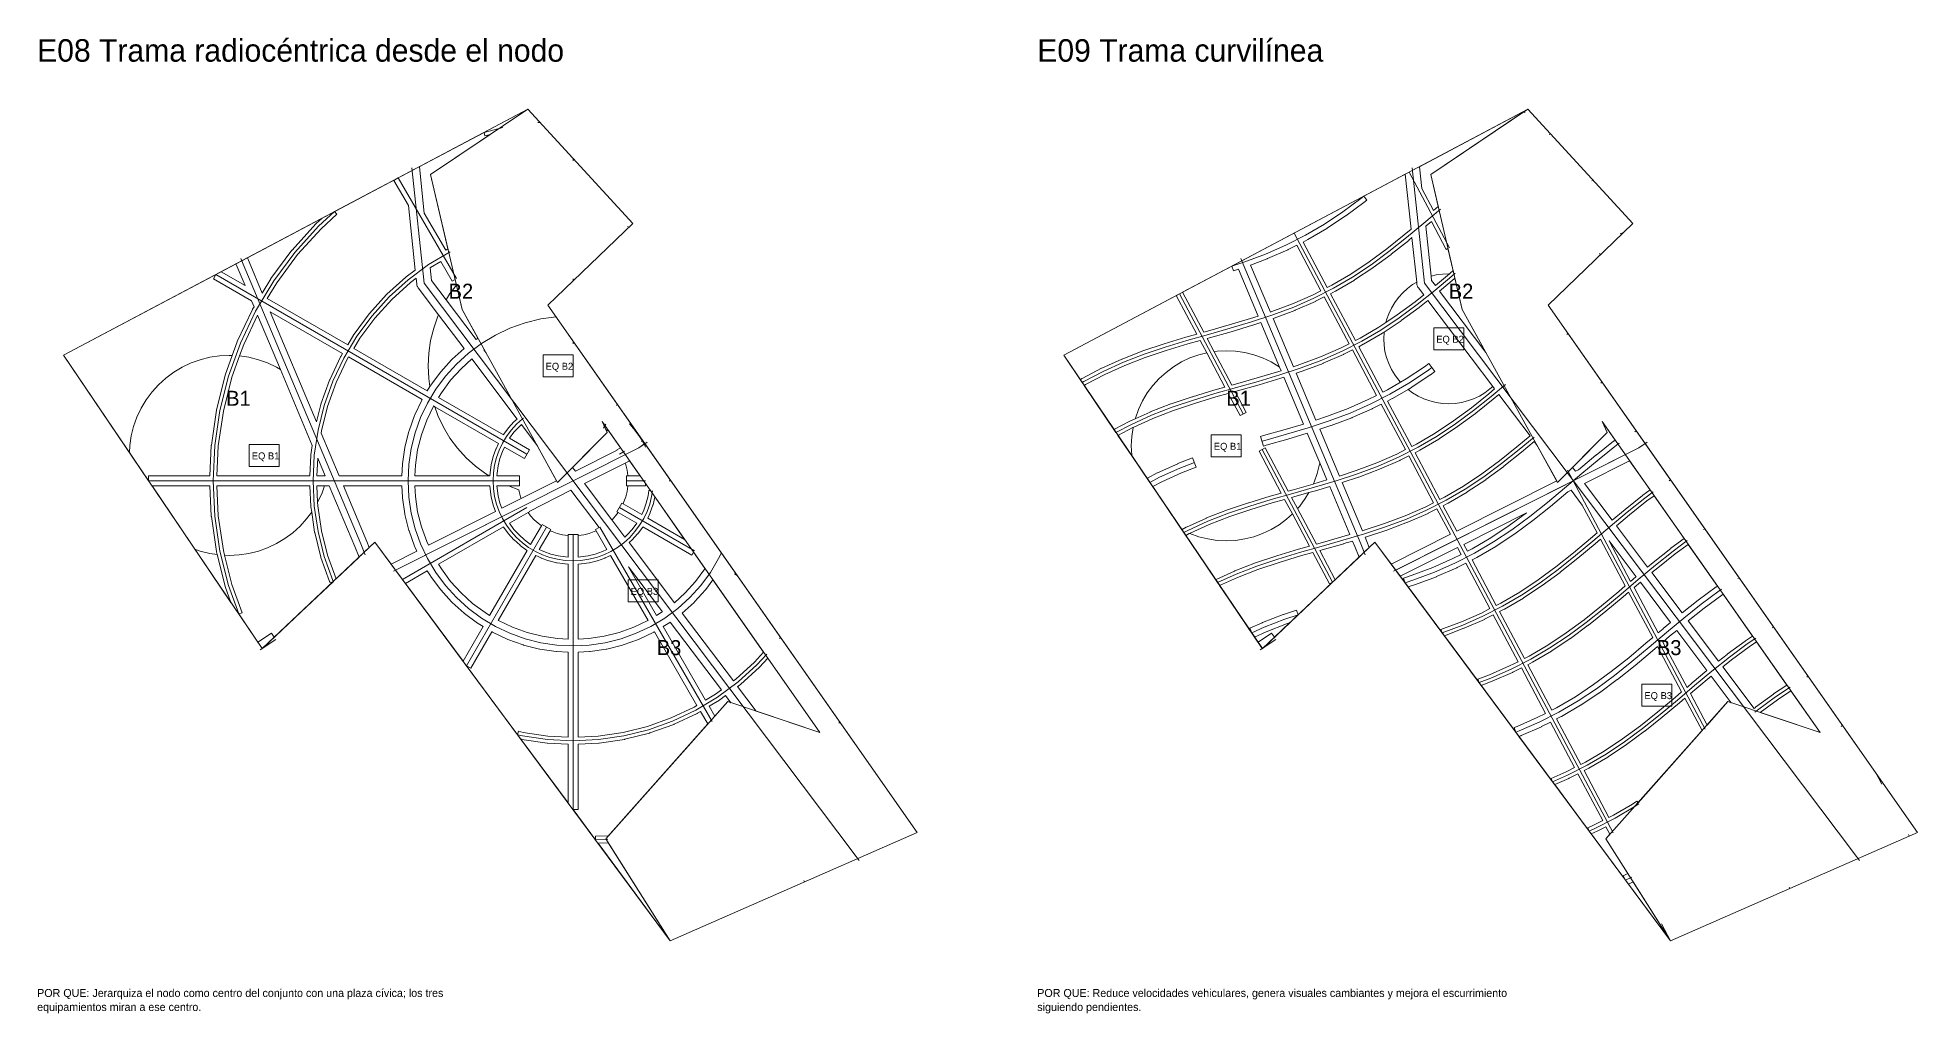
# Model space of a CAD drawing. Header units: metres. Extents: x 3873 to 16340, y -5213 to 3289.
# Drawn here: x 10581 to 14340, y -1013 to 938 of the extents above; entities that cross this region are included whole.
import ezdxf

# ---------------------------------------------------------------- set-up
doc = ezdxf.new("R2010")
doc.units = ezdxf.units.M
for name, color, linetype, lineweight, plot in [('EQUIPAMIENTO', 5, 'Continuous', 0, False), ('LIMITE-INTERVENCION', 30, 'Continuous', 0, False), ('MANZANAS-PROPUESTAS', 33, 'Continuous', 0, False), ('SECTORES', 1, 'Continuous', 0, False), ('TEXTO', 7, 'Continuous', 0, False), ('VERDE-OBLIGATORIO', 3, 'Continuous', 0, False), ('VERDE-PROPUESTO', 82, 'Continuous', 0, False), ('VIA-BOULEVARD', 30, 'Continuous', 0, False), ('VIA-PRIMARIA', 1, 'Continuous', 0, False), ('VIA-SECUNDARIA', 8, 'Continuous', 0, False), ('VIA-TERCIARIA', 9, 'Continuous', 0, False)]:
    doc.layers.add(name, color=color, linetype=linetype, lineweight=lineweight, plot=plot)

msp = doc.modelspace()

# ---------------------------------------------------------------- linework, layer by layer
at = {"layer": 'EQUIPAMIENTO'}
for points in [[(13372.8, 314.1), (13432.8, 314.1), (13432.8, 358.1), (13372.8, 358.1), (13372.8, 314.1)], [(11591.8, 260), (11651.8, 260), (11651.8, 304), (11591.8, 304), (11591.8, 260)], [(11004.3, 80.8), (11064.3, 80.8), (11064.3, 124.8), (11004.3, 124.8), (11004.3, 80.8)], [(12928, 100), (12988, 100), (12988, 144), (12928, 144), (12928, 100)], [(11761.8, -190), (11821.8, -190), (11821.8, -146), (11761.8, -146), (11761.8, -190)], [(13789.1, -398.5), (13849.1, -398.5), (13849.1, -354.5), (13789.1, -354.5), (13789.1, -398.5)]]:
    msp.add_lwpolyline(points, close=True, dxfattribs=at)
at = {"layer": 'LIMITE-INTERVENCION'}
for points in [[(10633, 303), (11561, 795), (11771.2, 566.4), (11601.5, 403.2), (12340, -651), (11846.2, -867.6), (11255.3, -70.6), (11030.2, -283.5), (10633, 303)], [(12633, 303), (13561, 795), (13771.2, 566.4), (13601.5, 403.2), (14340, -651), (13846.2, -867.6), (13255.3, -70.6), (13030.2, -283.5), (12633, 303)]]:
    msp.add_lwpolyline(points, close=True, dxfattribs=at)
at = {"layer": 'MANZANAS-PROPUESTAS'}
for points in [[(13547.2, 787.7), (13547.9, 786.2), (13366.7, 664.7), (13381.7, 600.2), (13381.5, 600.5), (13372.2, 592.7), (13349.1, 636.3), (13344.5, 679.5), (13342.9, 679.4), (13553.4, 791), (13547.2, 787.7)], [(11475.4, 741.9), (11485.7, 744.5), (11366.7, 664.7), (11401.5, 515.6), (11397.2, 513), (11354.2, 587.4), (11344.5, 679.5), (11342.9, 679.4), (11473.7, 748.7), (11475.4, 741.9)], [(11293.4, 652.7), (11322.5, 602.4), (11336.1, 473.2), (11317.8, 459.6), (11317.2, 459.1), (11279.4, 424.9), (11278.9, 424.4), (11244.7, 386.6), (11244.2, 386), (11213.8, 345), (11213.4, 344.5), (11201, 323.8), (11040.1, 416.7), (11059, 448.1), (11100.7, 504.3), (11147.7, 556.1), (11179.6, 585.1), (11174.9, 590.3), (11302.1, 657.7), (11293.4, 652.7)], [(13327.5, 555), (13313.9, 543.7), (13279, 516), (13243.4, 489.7), (13206.9, 465.4), (13169.2, 443.3), (13159.8, 438.5), (13111.4, 529.4), (13120.7, 534.2), (13121.3, 534.4), (13159.3, 556.8), (13159.8, 557.1), (13196.6, 581.6), (13197, 581.9), (13232.9, 608.3), (13233.2, 608.5), (13239, 613.2), (13232.8, 621), (13315.9, 665), (13327.5, 555)], [(11138, 566.3), (11137.5, 565.8), (11090.1, 513.4), (11089.6, 512.9), (11047.5, 456.2), (11047.2, 455.6), (11030.3, 427.5), (11004, 490), (11004, 490.1), (11000.6, 497.9), (11149.8, 577), (11138, 566.3)], [(13411.4, 472.2), (13404.8, 466.6), (13404.2, 466.1), (13402.8, 466.1), (13390.1, 465.5), (13377.5, 463.6), (13367.6, 461.2), (13357, 561.4), (13357.4, 561.8), (13357.5, 561.8), (13368, 570.8), (13397.8, 514.8), (13401.3, 516.6), (13411.7, 471.9), (13411.4, 472.2)], [(13166.3, 426.1), (13175.7, 430.9), (13176.1, 431.1), (13214.1, 453.4), (13214.5, 453.6), (13251.3, 478.1), (13251.6, 478.3), (13287.5, 504.8), (13287.7, 504.9), (13322.7, 532.8), (13322.8, 532.9), (13329.3, 538.3), (13338.7, 449.1), (13330.6, 444.2), (13320.3, 436.6), (13310.9, 428.1), (13302.3, 418.6), (13294.7, 408.4), (13288.2, 397.4), (13282.7, 385.9), (13278.4, 373.9), (13277.1, 368.7), (13263.2, 359.4), (13225.5, 337.3), (13216.1, 332.5), (13166.3, 426.1)], [(11368.5, 452.7), (11365.8, 477.8), (11366.8, 478.5), (11387, 490.6), (11409.8, 451.2), (11415.7, 454.6), (11418.3, 443.5), (11405.6, 426.4), (11398, 413.6), (11368.5, 452.7)], [(13006.7, 483.5), (13040, 496), (13040.4, 496.2), (13080.9, 513.9), (13081.5, 514.2), (13098.9, 523.1), (13147.3, 432.1), (13130.3, 423.4), (13090.1, 405.9), (13048.9, 390.3), (13046.3, 389.5), (13006.7, 483.5)], [(10932.5, 455.8), (11008.7, 411.7), (11013.7, 399.8), (11010.8, 395), (11010.5, 394.4), (10980.3, 330.5), (10980, 329.9), (10970.2, 302.5), (10964.3, 302.8), (10944.7, 301.8), (10925.3, 299), (10906.3, 294.2), (10887.8, 287.6), (10870, 279.2), (10853.2, 269.1), (10837.4, 257.4), (10822.9, 244.2), (10809.7, 229.7), (10798, 213.9), (10787.9, 197.1), (10779.5, 179.3), (10772.9, 160.9), (10768.2, 141.8), (10765.3, 122.4), (10764.6, 108.7), (10803, 52), (10803, 52), (10633, 303), (10937.5, 464.4), (10932.5, 455.8)], [(10980, 479.9), (10995.9, 442.2), (10947.9, 469.9), (10977.6, 485.7), (10980, 479.9)], [(11339.1, 445.4), (11339.3, 444.1), (11339.6, 442.8), (11340, 441.5), (11340.6, 440.3), (11341.3, 439.1), (11342, 438), (11382.8, 383.9), (11381.6, 381.5), (11373, 357.5), (11366.8, 332.7), (11363.1, 307.5), (11361.8, 282), (11363.1, 256.5), (11365.4, 240.6), (11360.2, 231.9), (11213.2, 316.8), (11225.3, 337), (11255.3, 377.4), (11289.1, 414.7), (11326.4, 448.5), (11337.9, 457), (11339.1, 445.4)], [(12972.2, 471.7), (12982.1, 474.9), (13021.5, 381.3), (13006.6, 376.4), (12963.7, 363.6), (12920.3, 351.4), (12920.3, 351.4), (12912.8, 349.2), (12870.4, 428.9), (12969.1, 481.2), (12972.2, 471.7)], [(12858, 422.3), (12899, 345.3), (12877, 339), (12876.9, 339), (12833.9, 326), (12833.7, 325.9), (12791.3, 311.7), (12791, 311.6), (12749.7, 295.5), (12749.3, 295.4), (12709, 277.2), (12708.7, 277.1), (12669.6, 256.6), (12669.3, 256.4), (12666.2, 254.6), (12669.8, 248.6), (12633, 303), (12864.2, 425.6), (12858, 422.3)], [(13051.7, 376.5), (13053.4, 377.1), (13053.7, 377.2), (13095.2, 392.8), (13095.6, 393), (13136.1, 410.7), (13136.4, 410.9), (13153.9, 419.8), (13203.6, 326.2), (13186.6, 317.5), (13146.5, 299.9), (13105.2, 284.4), (13092.2, 280.1), (13051.7, 376.5)], [(10993.1, 324.8), (11020.7, 383.2), (11066.4, 274.5), (11058.6, 279.2), (11040.8, 287.6), (11022.4, 294.2), (11003.3, 299), (10984.8, 301.7), (10993.1, 324.8)], [(11147.6, 205.3), (11147.4, 204.6), (11138.7, 169.7), (11045.9, 390.2), (11190.8, 306.6), (11187.2, 300.7), (11186.9, 300.1), (11165.1, 254), (11164.8, 253.3), (11147.6, 205.3)], [(13064.3, 279.5), (13063.6, 280), (13047.6, 289.6), (13030.7, 297.6), (13013.2, 303.8), (12995.1, 308.4), (12976.6, 311.1), (12958, 312), (12939.4, 311.1), (12933.5, 310.2), (12919.5, 336.6), (12924.2, 337.9), (12967.5, 350.2), (12967.6, 350.2), (13010.7, 363), (13010.9, 363.1), (13026.9, 368.4), (13064.3, 279.5)], [(13222.7, 320.2), (13232, 324.9), (13232.4, 325.1), (13270.5, 347.4), (13270.8, 347.6), (13273.5, 349.5), (13273.4, 348.9), (13272.8, 336.1), (13273.4, 323.4), (13275.3, 310.8), (13278.4, 298.4), (13282.7, 286.4), (13288.2, 274.9), (13294.7, 263.9), (13302.3, 253.7), (13306.4, 249.2), (13280.4, 234), (13271, 229.2), (13222.7, 320.2)], [(12676.3, 244.3), (12715, 264.6), (12754.9, 282.5), (12796, 298.4), (12838, 312.6), (12880.9, 325.6), (12905.7, 332.7), (12918.9, 307.9), (12902.9, 303.8), (12885.3, 297.6), (12868.5, 289.6), (12852.5, 280), (12837.5, 268.9), (12823.7, 256.4), (12811.1, 242.6), (12800, 227.6), (12790.5, 211.6), (12782.5, 194.7), (12776.2, 177.2), (12775.9, 176), (12765.4, 171.3), (12765, 171.1), (12734.2, 155), (12737.4, 148.8), (12673.8, 242.8), (12676.3, 244.3)], [(13097.7, 267.2), (13109.7, 271.1), (13110, 271.2), (13151.6, 286.9), (13151.9, 287), (13192.4, 304.7), (13192.8, 304.9), (13210.2, 313.8), (13258.6, 222.9), (13241.7, 214.3), (13201.7, 196.8), (13160.5, 181.2), (13137.1, 173.5), (13097.7, 267.2)], [(11183.9, 62), (11148, 147.5), (11148.7, 152.1), (11160.9, 200.9), (11177.9, 248.3), (11199.4, 293.8), (11202.9, 299.6), (11349.9, 214.7), (11349.6, 214.2), (11349, 213.1), (11335.2, 183.8), (11334.7, 182.6), (11323.8, 152.2), (11323.4, 150.9), (11315.5, 119.5), (11315.3, 118.3), (11310.5, 86.2), (11310.4, 85), (11309.3, 62), (11183.9, 62)], [(13494.6, 235.6), (13482.9, 225.9), (13448, 198.1), (13412.4, 171.8), (13375.9, 147.5), (13338.2, 125.4), (13328.8, 120.6), (13280.4, 211.5), (13289.7, 216.3), (13290.3, 216.6), (13321.4, 234.9), (13330.6, 228.1), (13341.5, 221.5), (13353.1, 216), (13365.1, 211.7), (13377.5, 208.6), (13390.1, 206.8), (13402.8, 206.1), (13415.6, 206.8), (13428.2, 208.6), (13440.5, 211.7), (13452.6, 216), (13464.1, 221.5), (13475, 228.1), (13485.3, 235.7), (13490.8, 240.6), (13494.6, 235.6)], [(11372.4, 201.7), (11375.3, 200.1), (11381.6, 182.5), (11392.5, 159.4), (11405.6, 137.5), (11420.8, 117), (11438, 98.1), (11456.9, 81), (11477.4, 65.8), (11483.7, 62), (11335.3, 62), (11336.4, 83.1), (11340.9, 113.8), (11348.5, 144), (11359, 173.3), (11372.3, 201.4), (11372.4, 201.7)], [(13268, 205.2), (13316.3, 114.3), (13299.3, 105.6), (13259.1, 88), (13217.9, 72.5), (13184.2, 61.4), (13144.8, 155), (13167, 162.3), (13167.4, 162.5), (13209, 178.1), (13209.5, 178.3), (13249.9, 196), (13250.5, 196.3), (13268, 205.2)], [(13503, 224.4), (13565.4, 141.7), (13539.3, 119.9), (13504.4, 92.1), (13468.8, 65.9), (13432.2, 41.6), (13394.5, 19.4), (13385.1, 14.7), (13335.4, 108.2), (13344.7, 113), (13345.1, 113.2), (13383.1, 135.5), (13383.5, 135.7), (13420.3, 160.3), (13420.6, 160.5), (13456.5, 186.9), (13456.7, 187.1), (13491.7, 215), (13491.9, 215.1), (13503, 224.4)], [(12741.4, 142.9), (12771.3, 158.6), (12771.6, 158.7), (12768.9, 140.6), (12768, 122), (12768.9, 103.4), (12769.1, 102), (12741.4, 142.9)], [(13732.7, 131.4), (13732.4, 131.2), (13697.4, 103.2), (13697.2, 103.1), (13662.6, 74.2), (13662.5, 74.2), (13662.5, 74.1), (13656.3, 71), (13650.4, 78.8), (13719.7, 148.7), (13709.6, 170.5), (13735.5, 133.5), (13732.7, 131.4)], [(13418.7, -48.5), (13391.7, 2.3), (13401.1, 7.1), (13401.4, 7.3), (13439.5, 29.6), (13439.8, 29.8), (13476.7, 54.3), (13476.9, 54.5), (13512.8, 80.9), (13513, 81.1), (13548.1, 109), (13548.2, 109.1), (13573.8, 130.5), (13579.8, 122.5), (13618.7, 52.1), (13418.7, -48.5)], [(11764.6, 91.9), (11785.6, 62), (11761.3, 62), (11761.3, 62.8), (11759.7, 73.4), (11757.1, 83.9), (11755.8, 87.5), (11764.6, 91.9)], [(13159.2, 53.7), (13132.7, 45.7), (13131.7, 45.5), (13133.6, 49.3), (13139.8, 66.9), (13144.4, 85), (13144.8, 88), (13159.2, 53.7)], [(13322.9, 101.9), (13372.6, 8.3), (13355.6, -0.4), (13315.5, -17.9), (13274.2, -33.5), (13232, -47.4), (13230.2, -48), (13189.6, 48.4), (13222.4, 59.2), (13222.7, 59.3), (13264.2, 75), (13264.6, 75.1), (13305.1, 92.8), (13305.4, 93), (13322.9, 101.9)], [(13790.8, 23), (13790.6, 22.9), (13755.6, -5.1), (13755.4, -5.2), (13729.8, -26.5), (13674.6, 46.7), (13764.6, 91.9), (13805.4, 33.7), (13790.8, 23)], [(10956, -158.7), (10956.2, -159.4), (10967.5, -191), (10809.8, 42), (10895.6, -84.8), (10906.3, -88.6), (10925.3, -93.3), (10940.2, -95.6), (10956, -158.7)], [(11160.9, -96.9), (11148.7, -48.1), (11141.3, 1.7), (11140.9, 9), (11149.1, 26.3), (11154.7, 42), (11164.1, 42), (11215, -79), (11223.8, -100.4), (11177.7, -144), (11160.9, -96.9)], [(11244, -81.3), (11239, -69.1), (11239, -69), (11192.3, 42), (11309.3, 42), (11310.4, 19), (11310.5, 17.7), (11315.3, -14.3), (11315.5, -15.6), (11323.4, -47), (11323.8, -48.2), (11334.7, -78.7), (11335.2, -79.9), (11339.3, -88.5), (11287.8, -114.4), (11255.3, -70.6), (11244, -81.3)], [(11492.1, 3.2), (11496.6, -9.3), (11362.5, -76.8), (11359, -69.3), (11348.5, -40), (11340.9, -9.9), (11336.4, 20.9), (11335.3, 42), (11485.3, 42), (11485.6, 36), (11485.7, 35.3), (11488, 19.7), (11488.1, 19.1), (11491.9, 3.8), (11492.1, 3.2)], [(11509.2, -3), (11505.4, 7.6), (11501.8, 22.1), (11499.6, 37), (11499.3, 42), (11521.9, 42), (11522.3, 41.8), (11543.4, 34.2), (11543.9, 30.5), (11546.6, 20.1), (11547.8, 16.5), (11509.2, -3)], [(11803.5, 32.9), (11801.9, 22.1), (11798.2, 7.6), (11793.2, -6.6), (11788.9, -15.6), (11751.6, 5.9), (11753.4, 9.9), (11757.1, 20.1), (11759.7, 30.5), (11761.3, 41.2), (11761.3, 42), (11796.3, 42), (11796.3, 46.8), (11806.3, 32.4), (11803.5, 32.9)], [(13138.1, -74.6), (13100.3, -3.5), (13104.9, 1.5), (13116, 16.5), (13123.2, 28.5), (13136.6, 32.3), (13136.6, 32.3), (13164.7, 40.7), (13205.1, -55.4), (13189, -60.2), (13145.7, -72.4), (13145.7, -72.5), (13138.1, -74.6)], [(11801, -22.6), (11806, -12.2), (11806.2, -11.6), (11811.5, 3.2), (11811.7, 3.8), (11815.5, 19.1), (11815.6, 19.2), (11874.6, -65.1), (11801, -22.6)], [(13641.1, 29.8), (13647.4, 33), (13669.9, 3.1), (13699.3, -52.3), (13686.4, -63.2), (13652, -92), (13617.1, -119.8), (13581.4, -146), (13544.9, -170.4), (13507.2, -192.5), (13497.8, -197.3), (13449.4, -106.3), (13458.8, -101.6), (13459.3, -101.3), (13497.3, -79), (13497.8, -78.7), (13534.7, -54.1), (13535.1, -53.9), (13570.9, -27.4), (13571.2, -27.2), (13606.3, 0.7), (13606.5, 0.9), (13641, 29.7), (13641.1, 29.8), (13641.1, 29.8)], [(13847.2, -82.9), (13847, -83.1), (13811.9, -111), (13811.8, -111.1), (13800.6, -120.4), (13738.2, -37.7), (13764.3, -16), (13799.2, 11.8), (13813.4, 22.3), (13873.5, -63.5), (13847.2, -82.9)], [(11048.7, -252.5), (11021.5, -270.7), (10983.3, -214.2), (10989.9, -211.9), (10969.5, -155), (10954.9, -96.7), (10964.3, -97.2), (10983.9, -96.2), (11003.3, -93.3), (11022.4, -88.6), (11040.8, -82), (11058.6, -73.6), (11075.4, -63.5), (11091.2, -51.8), (11105.7, -38.6), (11118.9, -24.1), (11129, -10.5), (11134.9, -50.5), (11135, -51.2), (11147.4, -100.7), (11147.6, -101.3), (11164.8, -149.4), (11165.1, -150), (11166, -152), (11172.4, -149), (11054.2, -260.8), (11048.7, -252.5)], [(11566.8, -75.2), (11566.8, -75.2), (11554.8, -66.3), (11543.6, -56.2), (11533.5, -45.1), (11524.6, -33), (11524.6, -33), (11562, -11.4), (11566.8, -17.8), (11574, -25.8), (11582, -33), (11588.4, -37.8), (11566.8, -75.2)], [(11779, -33), (11779, -33), (11770.1, -45.1), (11760, -56.2), (11755.3, -60.4), (11729.4, -26), (11729.6, -25.8), (11736.8, -17.8), (11741.6, -11.4), (11779, -33)], [(12884, -53.3), (12884.4, -53.1), (12885.3, -53.5), (12902.9, -59.8), (12921, -64.3), (12939.4, -67.1), (12958, -68), (12976.6, -67.1), (12995.1, -64.3), (13013.2, -59.8), (13030.7, -53.5), (13047.6, -45.5), (13063.6, -36), (13078.6, -24.9), (13090.2, -14.3), (13124.3, -78.5), (13102.3, -84.8), (13102.2, -84.8), (13059.2, -97.8), (13059, -97.9), (13016.7, -112.2), (13016.4, -112.3), (12975, -128.3), (12974.7, -128.4), (12937.9, -145), (12940.7, -151.4), (12876.8, -57), (12884, -53.3)], [(13244, -81.3), (13239, -69.1), (13239, -69), (13235.6, -60.9), (13236.1, -60.8), (13236.3, -60.7), (13278.7, -46.7), (13279, -46.6), (13320.6, -31), (13320.9, -30.8), (13361.4, -13.1), (13361.8, -12.9), (13379.2, -4.1), (13406.2, -54.8), (13287.8, -114.4), (13255.3, -70.6), (13244, -81.3)], [(13449.4, -83.9), (13440, -88.6), (13432.8, -75), (13558.3, -11.8), (13523.4, -37.6), (13487, -61.9), (13449.4, -83.9)], [(11559.8, -87.4), (11484.9, -217.1), (11475.7, -211.6), (11450.7, -193), (11427.7, -172.2), (11406.8, -149.1), (11388.3, -124.1), (11382.7, -114.9), (11512.5, -40), (11512.8, -40.5), (11513.2, -41.1), (11522.5, -53.7), (11522.9, -54.2), (11533.5, -65.9), (11534, -66.3), (11545.6, -76.9), (11546.1, -77.3), (11558.8, -86.7), (11559.3, -87.1), (11559.8, -87.4)], [(11641.8, -100.5), (11636.8, -100.3), (11622, -98.1), (11607.4, -94.4), (11593.3, -89.4), (11584.2, -85.1), (11605.8, -47.8), (11609.7, -49.6), (11619.9, -53.3), (11630.4, -55.9), (11641, -57.5), (11641.8, -57.5), (11641.8, -100.5)], [(11661.8, -57.5), (11662.6, -57.5), (11673.3, -55.9), (11683.7, -53.3), (11693.9, -49.6), (11697.9, -47.8), (11719.4, -85.1), (11710.4, -89.4), (11696.2, -94.4), (11681.7, -98.1), (11666.8, -100.3), (11661.8, -100.5), (11661.8, -57.5)], [(11915.4, -124.1), (11896.8, -149.1), (11876, -172.2), (11854.3, -191.7), (11763.8, -71.6), (11769.7, -66.3), (11770.1, -65.9), (11780.7, -54.2), (11781.1, -53.7), (11790.5, -41.1), (11790.9, -40.5), (11791.2, -40), (11889.4, -96.7), (11892.7, -90.9), (11915.6, -123.7), (11915.4, -124.1)], [(13144.8, -87.2), (13149.5, -85.9), (13192.9, -73.7), (13193, -73.6), (13210.5, -68.4), (13215, -79), (13223.8, -100.4), (13175.9, -145.7), (13144.8, -87.2)], [(13504.4, -209.6), (13513.7, -204.9), (13514.1, -204.6), (13552.1, -182.3), (13552.5, -182.1), (13589.3, -157.6), (13589.6, -157.4), (13625.5, -131), (13625.7, -130.8), (13660.7, -102.9), (13660.9, -102.8), (13695.4, -73.9), (13695.5, -73.9), (13706, -64.9), (13755.7, -158.2), (13742.8, -169.2), (13708.3, -197.9), (13673.4, -225.7), (13637.8, -252), (13601.2, -276.3), (13563.5, -298.4), (13554.1, -303.2), (13504.4, -209.6)], [(13723.7, -68.2), (13777.5, -139.7), (13777.2, -140), (13777.2, -140), (13766.6, -149), (13723.7, -68.2)], [(13938, -159.8), (13937.6, -160), (13901.7, -186.5), (13901.4, -186.7), (13869.6, -212), (13809, -131.6), (13820.7, -121.9), (13855.6, -94.1), (13881.5, -75), (13940, -158.4), (13938, -159.8)], [(11641.8, -114.5), (11641.8, -264.5), (11620.7, -263.5), (11590, -258.9), (11559.8, -251.4), (11530.5, -240.9), (11502.4, -227.6), (11502.1, -227.4), (11577.2, -97.3), (11587.6, -102.2), (11588.2, -102.4), (11603, -107.7), (11603.7, -107.9), (11618.9, -111.7), (11619.6, -111.9), (11635.1, -114.2), (11635.8, -114.2), (11641.8, -114.5)], [(11801.6, -227.4), (11801.2, -227.6), (11773.1, -240.9), (11743.8, -251.4), (11713.7, -258.9), (11682.9, -263.5), (11661.8, -264.5), (11661.8, -114.5), (11667.8, -114.2), (11668.5, -114.2), (11684.1, -111.9), (11684.7, -111.7), (11700, -107.9), (11700.6, -107.7), (11715.4, -102.4), (11716, -102.2), (11726.4, -97.3), (11801.6, -227.4)], [(13098.6, -206.3), (13072.1, -215.3), (13071.6, -215.4), (13030.3, -231.4), (13029.8, -231.7), (13004.8, -242.9), (13008.9, -252), (12944.7, -157.3), (12980.2, -141.3), (13021.3, -125.4), (13063.4, -111.2), (13106.2, -98.2), (13131.1, -91.2), (13164.5, -154), (13170.6, -150.7), (13101.8, -215.8), (13098.6, -206.3)], [(13420.3, -81.3), (13427.6, -95), (13410.7, -103.6), (13370.7, -121.1), (13329.5, -136.6), (13312.4, -142.3), (13315.5, -151.8), (13305.9, -138.9), (13420.3, -81.3)], [(13336, -155.5), (13336.4, -155.4), (13378, -139.7), (13378.5, -139.5), (13418.9, -121.8), (13419.5, -121.6), (13437, -112.7), (13485.3, -203.6), (13468.3, -212.3), (13428.1, -229.8), (13387.2, -245.3), (13389.7, -251.8), (13321.8, -160.2), (13336, -155.5)], [(11360.2, -127.9), (11366.3, -138), (11367, -139.1), (11386.3, -165.1), (11387.1, -166.1), (11408.8, -190.1), (11409.7, -191), (11433.7, -212.7), (11434.7, -213.6), (11460.7, -232.8), (11461.8, -233.6), (11471.9, -239.6), (11431.9, -308.8), (11316.5, -153.2), (11360.2, -127.9)], [(11762.5, -119.8), (11830.4, -209.8), (11827.9, -211.6), (11818.7, -217.1), (11762.5, -119.8)], [(12014.6, -310.8), (11977.3, -344.6), (11972.3, -348.2), (11870.1, -212.6), (11893.9, -191), (11894.8, -190.1), (11916.5, -166.1), (11917.3, -165.1), (11931.4, -146.2), (12032.7, -290.7), (12014.6, -310.8)], [(13560.7, -315.6), (13570.1, -310.8), (13570.4, -310.6), (13608.5, -288.3), (13608.8, -288.1), (13645.7, -263.5), (13646, -263.4), (13681.8, -236.9), (13682, -236.8), (13717.1, -208.8), (13717.2, -208.7), (13751.8, -179.9), (13751.8, -179.8), (13762.4, -170.9), (13810.6, -261.5), (13797.2, -272.8), (13762.7, -301.6), (13727.9, -329.3), (13692.4, -355.5), (13656, -379.7), (13618.4, -401.7), (13609.1, -406.5), (13560.7, -315.6)], [(13773.3, -161.6), (13786, -150.9), (13846.5, -231.2), (13831.6, -243.6), (13831.6, -243.7), (13821.5, -252.2), (13773.3, -161.6)], [(13996, -268.2), (13995.7, -268.4), (13959.8, -294.8), (13959.6, -295), (13942.5, -308.6), (13881.7, -228), (13913.7, -202.5), (13949.2, -176.3), (13951.5, -174.8), (14010.2, -258.7), (13996, -268.2)], [(13433.3, -242.9), (13433.6, -242.7), (13474.1, -225), (13474.5, -224.8), (13491.9, -216), (13541.7, -309.6), (13524.6, -318.2), (13484.5, -335.8), (13460.9, -344.7), (13463.4, -351.2), (13394, -257.7), (13433.3, -242.9)], [(11447.1, -322.6), (11489.1, -249.9), (11489.6, -250.2), (11490.7, -250.8), (11520, -264.6), (11521.1, -265.1), (11551.6, -276), (11552.9, -276.4), (11584.3, -284.3), (11585.5, -284.5), (11617.6, -289.3), (11618.8, -289.4), (11641.8, -290.5), (11641.8, -460.5), (11601.5, -458.5), (11551.7, -451.2), (11542.5, -448.8), (11540.8, -455.6), (11438.4, -317.6), (11447.1, -322.6)], [(11899.5, -396.9), (11893.6, -400.4), (11848.1, -422), (11800.7, -438.9), (11751.9, -451.2), (11702.1, -458.5), (11661.8, -460.5), (11661.8, -290.5), (11684.8, -289.4), (11686.1, -289.3), (11718.1, -284.5), (11719.4, -284.3), (11750.8, -276.4), (11752, -276), (11782.5, -265.1), (11783.7, -264.6), (11812.9, -250.8), (11814.1, -250.2), (11814.6, -249.9), (11899.5, -396.9)], [(11948.2, -366.1), (11936.8, -374.6), (11916.6, -386.7), (11831.7, -239.6), (11841.8, -233.6), (11842.9, -232.8), (11846, -230.5), (11948.2, -366.1)], [(13048.7, -252.5), (13021.5, -270.7), (13014.6, -260.4), (13037.7, -250), (13078.7, -234.1), (13084.4, -232.2), (13054.2, -260.8), (13048.7, -252.5)], [(13889.9, -351.9), (13889.8, -351.9), (13879.3, -360.9), (13831.1, -270.3), (13844.5, -258.9), (13858.6, -247.2), (13919.1, -327.5), (13889.9, -351.9)], [(13868.3, -370.1), (13855.5, -381.1), (13821, -409.8), (13786.1, -437.6), (13750.5, -463.9), (13713.9, -488.2), (13676.2, -510.3), (13666.8, -515.1), (13618.4, -424.2), (13627.8, -419.4), (13628.3, -419.1), (13666.3, -396.8), (13666.8, -396.5), (13703.7, -372), (13704.1, -371.7), (13739.9, -345.3), (13740.2, -345.1), (13775.3, -317.1), (13775.5, -317), (13810, -288.1), (13810.1, -288.1), (13820.2, -279.5), (13868.3, -370.1)], [(14052.3, -374.2), (14052, -374.4), (14016.2, -400.8), (14016, -401), (14013.5, -402.9), (13950.9, -319.8), (13968.3, -306), (14003.9, -279.8), (14018.3, -270.2), (14078.8, -356.5), (14052.3, -374.2)], [(11980.8, -359.4), (11985.9, -355.6), (11986.4, -355.2), (12024.2, -320.9), (12024.7, -320.4), (12040.9, -302.5), (12145.3, -451.5), (12017.8, -408.5), (11980.8, -359.4)], [(13489.6, -348.8), (13489.9, -348.7), (13530.4, -331), (13530.8, -330.8), (13548.2, -321.9), (13596.6, -412.9), (13579.7, -421.5), (13539.7, -439), (13533.5, -441.3), (13537.1, -450.6), (13467.7, -357.1), (13489.6, -348.8)], [(13886, -373.5), (13898.9, -362.6), (13927.5, -338.7), (13967.4, -391.6), (13961, -389.4), (13919.3, -436.3), (13886, -373.5)], [(14060.2, -385.7), (14086.8, -368), (14145.3, -451.5), (14025.7, -411.2), (14060.2, -385.7)], [(11720.7, -657.6), (11696.3, -658.8), (11696.6, -665.8), (11651.8, -605.4), (11661.8, -605.4), (11661.8, -474.5), (11703.1, -472.5), (11703.8, -472.4), (11754.3, -464.9), (11755, -464.8), (11804.5, -452.4), (11805.1, -452.2), (11853.2, -435), (11853.8, -434.8), (11899.9, -412.9), (11900.5, -412.6), (11906.5, -409.1), (11921, -434.2), (11921.4, -434), (11720.8, -659.5), (11720.7, -657.6)], [(11923.6, -398.8), (11944.3, -386.4), (11944.9, -386), (11956.7, -377.3), (11967.4, -391.6), (11961, -389.4), (11935, -418.6), (11923.6, -398.8)], [(13779.1, -588.2), (13770.2, -594.2), (13732.5, -616.3), (13723.1, -621.1), (13673.4, -527.5), (13682.7, -522.7), (13683.1, -522.5), (13721.1, -500.2), (13721.5, -500), (13758.4, -475.5), (13758.6, -475.3), (13794.5, -448.8), (13794.7, -448.7), (13829.8, -420.7), (13829.9, -420.6), (13864.4, -391.8), (13864.5, -391.8), (13875.1, -382.8), (13909.4, -447.4), (13781.3, -591.5), (13779.1, -588.2)], [(13547, -457.6), (13547.5, -457.4), (13588, -439.7), (13588.5, -439.4), (13606, -430.5), (13654.3, -521.5), (13637.3, -530.1), (13607.6, -543.1), (13610.4, -549.6), (13543.3, -459), (13547, -457.6)], [(11548.7, -464.8), (11549.3, -464.9), (11599.8, -472.4), (11600.5, -472.5), (11641.8, -474.5), (11641.8, -591.9), (11547.3, -464.5), (11548.7, -464.8)], [(13643.1, -542.9), (13643.5, -542.7), (13660.9, -533.8), (13710.7, -627.4), (13693.6, -636.1), (13680.7, -641.8), (13683.5, -648.2), (13614.7, -555.3), (13643.1, -542.9)], [(11701.6, -672.6), (11721.4, -671.6), (11721.4, -670.7), (11846.2, -867.6), (11701.6, -672.6)], [(13751.9, -737.7), (13756.5, -746.6), (13687.8, -653.9), (13699.4, -648.8), (13699.8, -648.7), (13717.2, -639.8), (13725.1, -654.6), (13717, -663.8), (13760.9, -733.1), (13751.9, -737.7)], [(13823.2, -836.5), (13762.5, -754.7), (13771.7, -750.1), (13825.7, -835.2), (13823.2, -836.5)]]:
    msp.add_lwpolyline(points, close=True, dxfattribs=at)
at = {"layer": 'SECTORES'}
for points in [[(10989.1, 491.8), (11561, 795), (11771.2, 566.4), (11601.5, 403.2), (11795.5, 126.3), (11783, 118), (11296.9, -126.6), (11255.3, -70.6), (11233.9, -90.8), (11227, -74), (10992, 485), (10989.1, 491.8)], [(12989.1, 491.8), (13561, 795), (13771.2, 566.4), (13601.5, 403.2), (13795.5, 126.3), (13783, 118), (13296.9, -126.6), (13255.3, -70.6), (13233.9, -90.8), (13227, -74), (12992, 485), (12989.1, 491.8)], [(11030.2, -283.5), (11030, -283.1), (10633, 303), (10989.1, 491.8), (10992, 485), (11227, -74), (11233.9, -90.8), (11032.1, -281.7), (11030.2, -283.5)], [(13030.2, -283.5), (13030, -283.1), (12633, 303), (12989.1, 491.8), (12992, 485), (13227, -74), (13233.9, -90.8), (13032.1, -281.7), (13030.2, -283.5)], [(11795.5, 126.3), (12340, -651), (11846.2, -867.6), (11296.9, -126.6), (11783, 118), (11795.5, 126.3)], [(13795.5, 126.3), (14340, -651), (13846.2, -867.6), (13296.9, -126.6), (13783, 118), (13795.5, 126.3)]]:
    msp.add_lwpolyline(points, close=True, dxfattribs=at)
at = {"layer": 'VERDE-OBLIGATORIO'}
for points in [[(12145.3, -451.5), (11709.6, 170.5), (11719.7, 148.7), (11620.6, 48.7), (11429.8, 394.3), (11366.7, 664.7), (11561, 795), (11771.2, 566.4), (11601.5, 403.2), (12340, -651), (11846.2, -867.6), (11717, -663.8), (11961, -389.4), (12145.3, -451.5)], [(14145.3, -451.5), (13709.6, 170.5), (13719.7, 148.7), (13620.6, 48.7), (13429.8, 394.3), (13366.7, 664.7), (13561, 795), (13771.2, 566.4), (13601.5, 403.2), (14340, -651), (13846.2, -867.6), (13717, -663.8), (13961, -389.4), (14145.3, -451.5)]]:
    msp.add_lwpolyline(points, close=True, dxfattribs=at)
at = {"layer": 'VERDE-PROPUESTO'}
for points in [[(13390.1, 465.5), (13402.8, 466.1), (13404.2, 466.1), (13376.1, 442.6), (13368.5, 452.7), (13367.6, 461.2), (13377.5, 463.6), (13390.1, 465.5)], [(13384.5, 431.4), (13413.8, 455.8), (13413.8, 455.9), (13415.2, 457), (13429.8, 394.3), (13477.1, 308.7), (13384.5, 431.4)], [(11418.3, 443.5), (11429.8, 394.3), (11461.3, 337.2), (11460.7, 336.8), (11457.6, 334.5), (11398, 413.6), (11405.6, 426.4), (11418.3, 443.5)], [(13282.7, 385.9), (13288.2, 397.4), (13294.7, 408.4), (13302.3, 418.6), (13310.9, 428.1), (13320.3, 436.6), (13330.6, 444.2), (13338.7, 449.1), (13339.1, 445.4), (13339.3, 444.1), (13339.6, 442.8), (13340, 441.5), (13340.6, 440.3), (13341.3, 439.1), (13342, 438), (13352.7, 423.8), (13335.4, 410), (13299.8, 383.7), (13277.1, 368.7), (13278.4, 373.9), (13282.7, 385.9)], [(11361.8, 282), (11363.1, 307.5), (11366.8, 332.7), (11373, 357.5), (11381.6, 381.5), (11382.8, 383.9), (11433.6, 316.6), (11409.7, 295), (11408.8, 294.1), (11387.1, 270.1), (11386.3, 269.1), (11367, 243.1), (11366.3, 242), (11365.4, 240.6), (11363.1, 256.5), (11361.8, 282)], [(13475, 228.1), (13464.1, 221.5), (13452.6, 216), (13440.5, 211.7), (13428.2, 208.6), (13415.6, 206.8), (13402.8, 206.1), (13390.1, 206.8), (13377.5, 208.6), (13365.1, 211.7), (13353.1, 216), (13341.5, 221.5), (13330.6, 228.1), (13321.4, 234.9), (13328.3, 238.9), (13328.8, 239.2), (13365.7, 263.7), (13366.1, 264), (13374.8, 270.4), (13362.9, 286.5), (13354.4, 280.2), (13317.9, 256), (13306.4, 249.2), (13302.3, 253.7), (13294.7, 263.9), (13288.2, 274.9), (13282.7, 286.4), (13278.4, 298.4), (13275.3, 310.8), (13273.4, 323.4), (13272.8, 336.1), (13273.4, 348.9), (13273.5, 349.5), (13307.7, 372.2), (13307.9, 372.4), (13343.8, 398.8), (13344, 399), (13361.1, 412.6), (13490.8, 240.6), (13485.3, 235.7), (13475, 228.1)], [(10765.3, 122.4), (10768.2, 141.8), (10772.9, 160.9), (10779.5, 179.3), (10787.9, 197.1), (10798, 213.9), (10809.7, 229.7), (10822.9, 244.2), (10837.4, 257.4), (10853.2, 269.1), (10870, 279.2), (10887.8, 287.6), (10906.3, 294.2), (10925.3, 299), (10944.7, 301.8), (10964.3, 302.8), (10970.2, 302.5), (10956.2, 263.3), (10956, 262.7), (10938.9, 194.1), (10938.7, 193.5), (10928.4, 123.6), (10928.3, 122.9), (10925.3, 62), (10803, 62), (10803, 52), (10764.6, 108.7), (10765.3, 122.4)], [(11022.4, 294.2), (11040.8, 287.6), (11058.6, 279.2), (11066.4, 274.5), (11130.2, 122.8), (11127.4, 104), (11127.3, 103.3), (11125.3, 62), (10939.3, 62), (10942.3, 121.9), (10952.5, 191.1), (10969.5, 259), (10984.8, 301.7), (11003.3, 299), (11022.4, 294.2)], [(11473.3, 313.7), (11474, 314.3), (11477.1, 308.7), (11473.3, 313.7)], [(12782.5, 194.7), (12790.5, 211.6), (12800, 227.6), (12811.1, 242.6), (12823.7, 256.4), (12837.5, 268.9), (12852.5, 280), (12868.5, 289.6), (12885.3, 297.6), (12902.9, 303.8), (12918.9, 307.9), (12955.3, 239.3), (12933.3, 233.1), (12933.2, 233.1), (12890.2, 220.1), (12890, 220), (12847.7, 205.7), (12847.4, 205.6), (12806, 189.6), (12805.7, 189.4), (12775.9, 176), (12776.2, 177.2), (12782.5, 194.7)], [(12958, 312), (12976.6, 311.1), (12995.1, 308.4), (13013.2, 303.8), (13030.7, 297.6), (13047.6, 289.6), (13063.6, 280), (13064.3, 279.5), (13067.5, 271.9), (13063, 270.4), (13020, 257.7), (12976.7, 245.4), (12976.7, 245.4), (12969.1, 243.3), (12933.5, 310.2), (12939.4, 311.1), (12958, 312)], [(11539.8, 175.6), (11534, 170.3), (11533.5, 169.8), (11522.9, 158.2), (11522.5, 157.7), (11513.2, 145), (11512.8, 144.5), (11512.5, 144), (11382.7, 218.9), (11388.3, 228.1), (11406.8, 253.1), (11427.7, 276.1), (11449.3, 295.7), (11539.8, 175.6)], [(13089.4, 33.5), (13089.3, 33.5), (13081.8, 31.4), (13035.8, 117.8), (13023.4, 111.3), (13068, 27.4), (13046, 21.2), (13045.9, 21.2), (13002.9, 8.1), (13002.7, 8.1), (12960.3, -6.2), (12960.1, -6.3), (12918.7, -22.3), (12918.3, -22.5), (12878.1, -40.6), (12877.7, -40.8), (12869.6, -45), (12870.4, -46.5), (12869.3, -46), (12830.9, 10.9), (12810.8, 40.5), (12829, 50), (12868.7, 67.9), (12897.9, 79.2), (12890.7, 97.8), (12861.3, 86.4), (12860.8, 86.2), (12820.5, 68.1), (12820, 67.8), (12800.5, 57.6), (12805.2, 48.8), (12769.1, 102), (12768.9, 103.4), (12768, 122), (12768.9, 140.6), (12771.6, 158.7), (12811.2, 176.6), (12852.3, 192.5), (12894.4, 206.7), (12937.2, 219.6), (12962, 226.7), (12985.7, 182.3), (12998, 188.9), (12975.8, 230.6), (12980.5, 231.9), (13023.9, 244.2), (13024, 244.2), (13067.1, 257.1), (13067.3, 257.1), (13072.9, 259), (13112.2, 165.5), (13075.5, 154.6), (13032.2, 142.3), (13032.2, 142.3), (13026.6, 140.8), (13032.1, 121.5), (13037.6, 123.1), (13081, 135.4), (13081.2, 135.4), (13120, 147), (13144.8, 88), (13144.4, 85), (13139.8, 66.9), (13133.6, 49.3), (13131.7, 45.5), (13089.4, 33.5)], [(11456.9, 81), (11438, 98.1), (11420.8, 117), (11405.6, 137.5), (11392.5, 159.4), (11381.6, 182.5), (11375.3, 200.1), (11502.6, 126.6), (11497.7, 116.2), (11497.4, 115.6), (11492.1, 100.8), (11491.9, 100.1), (11488.1, 84.9), (11488, 84.2), (11485.7, 68.7), (11485.6, 68), (11485.3, 62), (11483.7, 62), (11477.4, 65.8), (11456.9, 81)], [(11543.9, 30.5), (11543.4, 34.2), (11522.3, 41.8), (11521.9, 42), (11544.8, 42), (11544.8, 62), (11499.3, 62), (11499.6, 67), (11501.8, 81.8), (11505.4, 96.4), (11510.5, 110.5), (11514.7, 119.6), (11554.3, 96.8), (11564.3, 114.1), (11524.6, 137), (11524.6, 137), (11533.5, 149), (11543.6, 160.2), (11548.3, 164.4), (11579.8, 122.5), (11618.7, 52.1), (11547.8, 16.5), (11546.6, 20.1), (11543.9, 30.5)], [(11739.4, 114.1), (11739.9, 113.1), (11656.3, 71), (11650.4, 78.8), (11719.7, 148.7), (11717, 154.5), (11721.2, 152.1), (11721.7, 153.1), (11746.3, 118.1), (11739.4, 114.1)], [(11139.3, 62), (11141, 97), (11155.7, 62), (11139.3, 62)], [(11761.3, 62.8), (11761.3, 62), (11758.8, 62), (11758.8, 42), (11761.3, 42), (11761.3, 41.2), (11759.7, 30.5), (11757.1, 20.1), (11753.4, 9.9), (11751.6, 5.9), (11749.4, 7.2), (11739.4, -10.1), (11741.6, -11.4), (11736.8, -17.8), (11729.6, -25.8), (11729.4, -26), (11674.6, 46.7), (11755.8, 87.5), (11757.1, 83.9), (11759.7, 73.4), (11761.3, 62.8)], [(10906.3, -88.6), (10895.6, -84.8), (10809.8, 42), (10925.3, 42), (10928.3, -18.9), (10928.4, -19.6), (10938.7, -89.5), (10938.9, -90.2), (10940.2, -95.6), (10925.3, -93.3), (10906.3, -88.6)], [(11105.7, -38.6), (11091.2, -51.8), (11075.4, -63.5), (11058.6, -73.6), (11040.8, -82), (11022.4, -88.6), (11003.3, -93.3), (10983.9, -96.2), (10964.3, -97.2), (10954.9, -96.7), (10952.5, -87.1), (10942.3, -17.9), (10939.3, 42), (11125.3, 42), (11127.3, 0.7), (11127.4, 0), (11129, -10.5), (11118.9, -24.1), (11105.7, -38.6)], [(11140.9, 9), (11139.3, 42), (11154.7, 42), (11149.1, 26.3), (11140.9, 9)], [(11683.7, -53.3), (11673.3, -55.9), (11662.6, -57.5), (11661.8, -57.5), (11661.8, -55), (11641.8, -55), (11641.8, -57.5), (11641, -57.5), (11630.4, -55.9), (11619.9, -53.3), (11609.7, -49.6), (11605.8, -47.8), (11607, -45.6), (11589.7, -35.6), (11588.4, -37.8), (11582, -33), (11574, -25.8), (11566.8, -17.8), (11562, -11.4), (11564.3, -10.1), (11563.7, -9.2), (11647.4, 33), (11703.6, -41.6), (11696.6, -45.6), (11697.9, -47.8), (11693.9, -49.6), (11683.7, -53.3)], [(13063.6, -36), (13047.6, -45.5), (13030.7, -53.5), (13013.2, -59.8), (12995.1, -64.3), (12976.6, -67.1), (12958, -68), (12939.4, -67.1), (12921, -64.3), (12902.9, -59.8), (12885.3, -53.5), (12884.4, -53.1), (12923.9, -35.3), (12965, -19.4), (13007, -5.2), (13049.9, 7.7), (13074.7, 14.8), (13090.2, -14.3), (13078.6, -24.9), (13063.6, -36)], [(13104.9, 1.5), (13100.3, -3.5), (13088.5, 18.7), (13093.2, 20), (13123.2, 28.5), (13116, 16.5), (13104.9, 1.5)]]:
    msp.add_lwpolyline(points, close=True, dxfattribs=at)
at = {"layer": 'VIA-BOULEVARD'}
for points in [[(10987.1, 496.4), (10992, 485), (11227, -74), (11235.9, -95.8)], [(12987.1, 496.4), (12992, 485), (13227, -74), (13235.9, -95.8)], [(11948.4, -91.9), (11942.8, -103.6), (11926.2, -131.4), (11906.9, -157.4), (11885.2, -181.4), (11861.2, -203.1), (11835.2, -222.4), (11807.4, -239.1), (11778.1, -252.9), (11747.6, -263.8), (11716.2, -271.7), (11684.2, -276.4), (11651.8, -278), (11619.5, -276.4), (11587.4, -271.7), (11556, -263.8), (11525.5, -252.9), (11496.3, -239.1), (11468.5, -222.4), (11442.5, -203.1), (11418.5, -181.4), (11396.7, -157.4), (11377.4, -131.4), (11360.8, -103.6), (11346.9, -74.3), (11336, -43.8), (11328.2, -12.4), (11323.4, 19.6), (11321.8, 52), (11323.4, 84.3), (11328.2, 116.4), (11336, 147.8), (11346.9, 178.3), (11360.8, 207.5), (11377.4, 235.3), (11396.7, 261.3), (11418.5, 285.3), (11442.5, 307.1), (11468.5, 326.4), (11496.3, 343), (11525.5, 356.9), (11556, 367.8), (11587.4, 375.6), (11617.7, 380.1)]]:
    msp.add_lwpolyline(points, dxfattribs=at)
at = {"layer": 'VIA-PRIMARIA'}
for points in [[(11329.6, 678), (11354, 447), (12218, -699), (12224.1, -707.3)], [(13329.6, 678), (13354, 447), (14218, -699), (14224.1, -707.3)], [(11292.3, -128.9), (11783, 118), (11799.7, 129)], [(13292.3, -128.9), (13783, 118), (13799.7, 129)], [(11025.8, -285.9), (11057.1, -265)], [(13025.8, -285.9), (13057.1, -265)]]:
    msp.add_lwpolyline(points, dxfattribs=at)
at = {"layer": 'VIA-SECUNDARIA'}
for points in [[(11651.8, 691.8), (11651.8, 696.2)], [(11418.4, 456.2), (11302.1, 657.7)], [(12969.1, 481.2), (12994.9, 489.7), (13036.4, 505.3), (13076.9, 523.1), (13116.2, 543.1), (13154.2, 565.4), (13191.1, 589.9), (13227, 616.3), (13232.8, 621)], [(13745.4, 545.7), (13753.3, 549.2)], [(11559.3, 105.4), (10937.5, 464.4)], [(11651.8, 451.6), (11651.8, 455.7)], [(11651.8, 326.1), (11651.8, 331.4)], [(13029.4, 131.1), (13034.9, 132.7), (13078.3, 145), (13121.4, 157.8), (13163.9, 171.8), (13205.4, 187.5), (13245.9, 205.2), (13285.2, 225.2), (13323.2, 247.5), (13360.1, 272), (13368.9, 278.5)], [(11738.6, 202.3), (11740.2, 205.1)], [(11712.5, 157.1), (11717.1, 165)], [(13775.1, 150.2), (13777.6, 151.8)], [(11788.6, 130.9), (11791.2, 132.4)], [(13315.5, -151.8), (13332.9, -146), (13374.5, -130.4), (13414.9, -112.7), (13454.2, -92.7), (13492.3, -70.3), (13529.1, -45.8), (13565, -19.4), (13600, 8.5), (13634.6, 37.4), (13669, 66.6), (13703.6, 95.4), (13738.6, 123.3), (13743.7, 127)], [(11744.4, 105.4), (11754.7, 111.4)], [(12805.2, 48.8), (12824.6, 59), (12864.9, 77.1), (12894.3, 88.5)], [(11544.8, 52), (10803, 52)], [(11758.8, 52), (11796.3, 52)], [(11843.9, 52), (11847.5, 52)], [(11559.3, -1.5), (11310.5, -145.1)], [(11744.4, -1.5), (11894.4, -88)], [(11598.4, -40.6), (11438.4, -317.6)], [(11651.8, -55), (11651.8, -605.4)], [(11705.3, -40.6), (11929.6, -429.2)], [(11974.3, -134.2), (11980.5, -137.8)], [(13980.7, -143.4), (13983.3, -141.8)], [(13537.1, -450.6), (13543.5, -448.2), (13583.9, -430.5), (13623.2, -410.5), (13661.3, -388.2), (13698.1, -363.7), (13734, -337.2), (13769.1, -309.3), (13803.6, -280.5), (13838, -251.3), (13872.6, -222.4), (13907.7, -194.5), (13943.5, -168.1), (13948.2, -164.9)], [(13008.9, -252), (13033.9, -240.8), (13075.3, -224.7), (13101.8, -215.8)], [(14187.8, -438.9), (14190.5, -437.5)], [(12113.2, -747.2), (12114.7, -749.8)], [(13756.5, -746.6), (13769, -740.2)]]:
    msp.add_lwpolyline(points, dxfattribs=at)
at = {"layer": 'VIA-TERCIARIA'}
for points in [[(13555.2, 787.5), (13553.4, 791)], [(11473.7, 748.7), (11511.3, 758.1), (11511.5, 758.2)], [(11581.3, 768.5), (11585.2, 768.7)], [(13603.3, 744.5), (13606.1, 745.9)], [(13404, 518), (13323.7, 669.2)], [(13688.8, 651.6), (13691.7, 652.9)], [(10983.3, -214.2), (10962.8, -157), (10945.6, -88.5), (10935.3, -18.6), (10931.8, 52), (10935.3, 122.6), (10945.6, 192.4), (10962.8, 261), (10986.6, 327.5), (11016.8, 391.4), (11053.2, 452), (11095.2, 508.7), (11142.7, 561.1), (11174.9, 590.3)], [(12669.8, 248.6), (12672.9, 250.4), (12711.9, 270.9), (12752.2, 289), (12793.6, 305), (12835.9, 319.3), (12878.9, 332.3), (12922.2, 344.6), (12965.6, 356.9), (13008.7, 369.7), (13051.2, 383.7), (13092.8, 399.4), (13133.3, 417.1), (13172.5, 437.1), (13210.6, 459.4), (13247.4, 484), (13283.3, 510.4), (13318.4, 538.3), (13352.9, 567.2), (13386, 595.2)], [(11760.4, 560.2), (11763.9, 559.3)], [(13731.6, -651.9), (13093.9, 547.4)], [(11172.4, -149), (11171.4, -147), (11154.2, -99), (11141.8, -49.5), (11134.3, 1), (11131.8, 52), (11134.3, 103), (11141.8, 153.4), (11154.2, 202.9), (11171.4, 251), (11193.2, 297.1), (11219.4, 340.9), (11249.8, 381.9), (11284.1, 419.7), (11321.9, 453.9), (11362.9, 484.3), (11405.9, 510.1)], [(13706.1, 503.8), (13704.6, 506.5)], [(12737.4, 148.8), (12768.3, 164.9), (12808.5, 183), (12849.9, 199.1), (12892.2, 213.4), (12935.2, 226.4), (12978.6, 238.7), (13022, 250.9), (13065.1, 263.8), (13107.5, 277.8), (13149.1, 293.4), (13189.6, 311.2), (13228.9, 331.2), (13266.9, 353.5), (13303.8, 378), (13339.6, 404.4), (13374.7, 432.4), (13409.3, 461.2), (13415.9, 466.9)], [(12991.8, 185.6), (12864.2, 425.6)], [(13638.8, 344.7), (13641.2, 346.5)], [(12872.9, -51.2), (12880.9, -47), (12921.2, -28.9), (12962.6, -12.8), (13004.9, 1.4), (13047.9, 14.5), (13091.3, 26.8), (13134.6, 39), (13177.7, 51.9), (13220.2, 65.9), (13261.8, 81.5), (13302.3, 99.3), (13341.5, 119.2), (13379.6, 141.6), (13416.5, 166.1), (13452.3, 192.5), (13487.4, 220.5), (13516, 244.4)], [(13706.9, 247.5), (13709.4, 249.2)], [(11810.4, 31.8), (11808.7, 20.8), (11804.9, 5.5), (11799.6, -9.2), (11792.9, -23.4), (11784.8, -36.9), (11775.5, -49.5), (11765, -61.2), (11753.3, -71.7), (11740.7, -81.1), (11727.2, -89.1), (11713, -95.8), (11698.3, -101.1), (11683, -104.9), (11667.5, -107.2), (11651.8, -108), (11636.1, -107.2), (11620.6, -104.9), (11605.4, -101.1), (11590.6, -95.8), (11576.4, -89.1), (11562.9, -81.1), (11550.3, -71.7), (11538.7, -61.2), (11528.1, -49.5), (11518.8, -36.9), (11510.7, -23.4), (11504, -9.2), (11498.7, 5.5), (11494.9, 20.8), (11492.6, 36.3), (11491.8, 52), (11492.6, 67.7), (11494.9, 83.2), (11498.7, 98.4), (11504, 113.2), (11510.7, 127.4), (11518.8, 140.9), (11528.1, 153.5), (11538.7, 165.1), (11550.3, 175.7), (11552.9, 177.6)], [(11764, 165.9), (11765, 165.1), (11775.5, 153.5), (11784.8, 140.9), (11792.9, 127.4), (11796.8, 119.1)], [(12940.7, -151.4), (12977.5, -134.8), (13018.9, -118.8), (13061.2, -104.5), (13104.2, -91.5), (13147.6, -79.2), (13191, -66.9), (13234.1, -54.1), (13276.5, -40.1), (13318.1, -24.4), (13358.6, -6.7), (13397.9, 13.3), (13435.9, 35.6), (13472.8, 60.1), (13508.6, 86.6), (13543.7, 114.5), (13573.8, 139.6)], [(13170.6, -150.7), (13029.6, 114.6)], [(13915.9, -444.7), (13640.6, 73.1)], [(13843.6, 52.3), (13846.1, 54)], [(13389.7, -251.8), (13430.8, -236.3), (13471.3, -218.6), (13510.6, -198.6), (13548.6, -176.3), (13585.5, -151.8), (13621.3, -125.3), (13656.4, -97.4), (13691, -68.6), (13725.3, -39.4), (13759.9, -10.5), (13795, 17.4), (13811.8, 29.8)], [(13463.4, -351.2), (13487.1, -342.3), (13527.6, -324.6), (13566.9, -304.6), (13604.9, -282.2), (13641.8, -257.7), (13677.7, -231.3), (13712.7, -203.4), (13747.3, -174.5), (13781.7, -145.3), (13816.3, -116.5), (13851.3, -88.6), (13879.9, -67.5)], [(13912.2, -45.5), (13914.7, -43.8)], [(12066.6, -260.7), (12064.7, -263.2)], [(13610.4, -549.6), (13640.3, -536.5), (13679.6, -516.5), (13717.6, -494.2), (13754.5, -469.6), (13790.3, -443.2), (13825.4, -415.3), (13860, -386.4), (13894.4, -357.2), (13928.9, -328.4), (13964, -300.5), (13999.8, -274), (14016.8, -262.8)], [(14049.7, -241.9), (14052.3, -240.4)], [(12038.9, -294.3), (12019.5, -315.7), (11981.7, -350), (11940.7, -380.4), (11896.9, -406.6), (11850.8, -428.4), (11802.8, -445.6), (11753.3, -458), (11702.8, -465.5), (11651.8, -468), (11600.8, -465.5), (11550.4, -458), (11540.8, -455.6)], [(14014.9, -410.7), (14020.3, -406.4), (14056.2, -380), (14085.3, -360.6)], [(14118.7, -340.4), (14121.3, -338.9)], [(12185.3, -430.2), (12183.3, -432.5)], [(14268.8, -554.6), (14257.3, -532.9)], [(13683.5, -648.2), (13696.6, -642.4), (13735.9, -622.4), (13773.9, -600.1), (13783, -594.1)], [(11721.1, -664.6), (11696.6, -665.8)], [(14323.8, -658.1), (14322.4, -655.4)], [(14085.1, -762.8), (14083.6, -760.2)], [(13846.3, -867.6), (13828.3, -833.8)]]:
    msp.add_lwpolyline(points, dxfattribs=at)

# ---------------------------------------------------------------- texts
at = {"layer": 'EQUIPAMIENTO'}
for s, p in [('EQ B2', (13377.8, 328.1)), ('EQ B2', (11596.8, 274)), ('EQ B1', (12933, 114)), ('EQ B1', (11009.3, 94.8)), ('EQ B3', (11766.8, -176)), ('EQ B3', (13794.1, -384.5))]:
    msp.add_text(s, height=14, dxfattribs=at).set_placement(p)
at = {"layer": 'SECTORES'}
for s, p in [('B2', (11402.8, 416.1)), ('B2', (13402.8, 416.1)), ('B1', (10958, 202)), ('B1', (12958, 202)), ('B3', (11819.1, -296.5)), ('B3', (13819.1, -296.5))]:
    msp.add_text(s, height=30, dxfattribs=at).set_placement(p)
at = {"layer": 'TEXTO'}
for s, height, p in [('E08 Trama radiocéntrica desde el nodo', 45, (10580, 890)), ('E09 Trama curvilínea', 45, (12580, 890)), ('POR QUE: Jerarquiza el nodo como centro del conjunto con una plaza cívica; los tres', 16, (10580, -980)), ('POR QUE: Reduce velocidades vehiculares, genera visuales cambiantes y mejora el escurrimiento', 16, (12580, -980)), ('equipamientos miran a ese centro.', 16, (10580, -1008)), ('siguiendo pendientes.', 16, (12580, -1008))]:
    msp.add_text(s, height=height, dxfattribs=at).set_placement(p)

doc.saveas('drawing.dxf')
